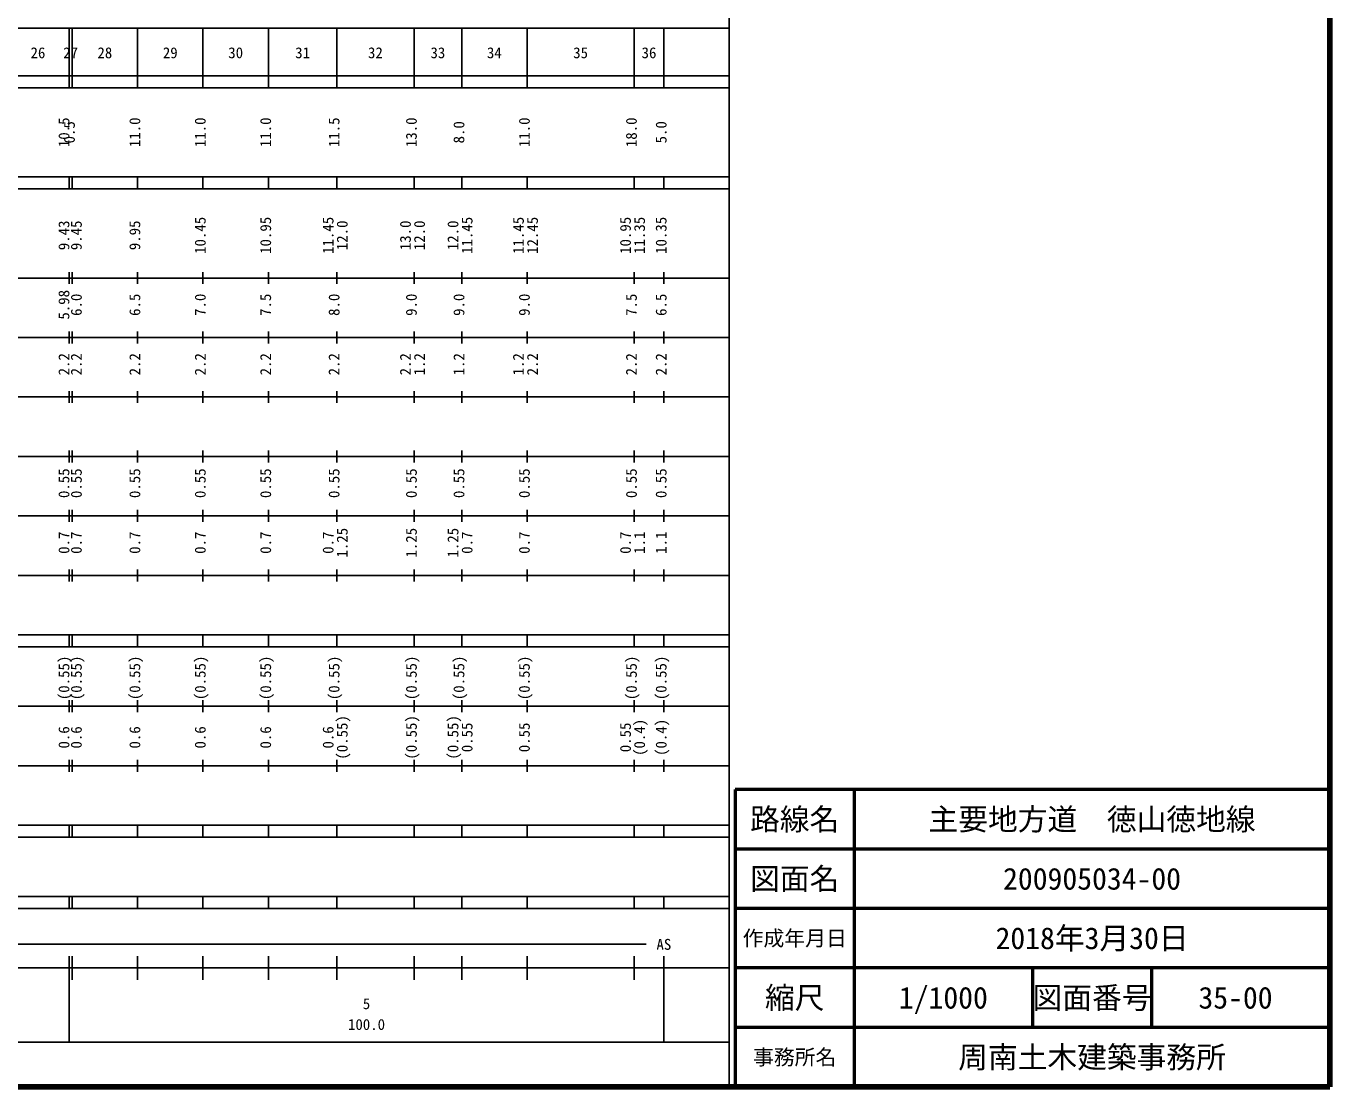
# Model space of a CAD drawing. Units: millimetres on the paper, enlarged 1000 times. Extents: x 40000 to 680000, y 20000 to 380000.
# Drawn here: x 460754 to 680000, y 20000 to 198357 of the extents above; entities that cross this region are included whole.
import ezdxf
from ezdxf.enums import TextEntityAlignment as Align

# ---------------------------------------------------------------- set-up
doc = ezdxf.new("R2010")
doc.units = ezdxf.units.MM
doc.header["$LTSCALE"] = 1000
for name, color, linetype, lineweight in [('M-TTL', 2, 'Continuous', 140), ('M-TTL-BAND', 7, 'Continuous', 25), ('M-TTL-FRAM', 2, 'Continuous', 50), ('M-TTL-LINE', 7, 'Continuous', 50)]:
    doc.layers.add(name, color=color, linetype=linetype, lineweight=lineweight)
doc.layers.add('M-TTL-TXT', color=7, linetype='Continuous')
doc.styles.add('ＭＳ ゴシック', font='')
doc.styles.get('ＭＳ ゴシック').set_extended_font_data('MS Gothic')

msp = doc.modelspace()

# ---------------------------------------------------------------- linework, layer by layer
at = {"layer": 'M-TTL'}
for p, q in [((680000, 20000), (680000, 380000)), ((40000, 20000), (680000, 20000))]:
    msp.add_line(p, q, dxfattribs=at)
at = {"layer": 'M-TTL-BAND'}
for p, q in [((579000, 20000), (579000, 370000)), ((68000, 198000), (579000, 198000)), ((468000, 188000), (468000, 198000)), ((468500, 188000), (468500, 198000)), ((479500, 188000), (479500, 198000)), ((490500, 188000), (490500, 198000)), ((501500, 188000), (501500, 198000)), ((513000, 188000), (513000, 198000)), ((526000, 188000), (526000, 198000)), ((534000, 188000), (534000, 198000)), ((545000, 188000), (545000, 198000)), ((563000, 188000), (563000, 198000)), ((568000, 188000), (568000, 198000)), ((40000, 190000), (579000, 190000)), ((40000, 188000), (579000, 188000)), ((40000, 173000), (579000, 173000)), ((468000, 171000), (468000, 173000)), ((468500, 171000), (468500, 173000)), ((479500, 171000), (479500, 173000)), ((490500, 171000), (490500, 173000)), ((501500, 171000), (501500, 173000)), ((513000, 171000), (513000, 173000)), ((526000, 171000), (526000, 173000)), ((534000, 171000), (534000, 173000)), ((545000, 171000), (545000, 173000)), ((563000, 171000), (563000, 173000)), ((568000, 171000), (568000, 173000)), ((40000, 171000), (579000, 171000)), ((40000, 156000), (579000, 156000)), ((468000, 155000), (468000, 157000)), ((468500, 155000), (468500, 157000)), ((479500, 155000), (479500, 157000)), ((490500, 155000), (490500, 157000)), ((501500, 155000), (501500, 157000)), ((513000, 155000), (513000, 157000)), ((526000, 155000), (526000, 157000)), ((534000, 155000), (534000, 157000)), ((545000, 155000), (545000, 157000)), ((563000, 155000), (563000, 157000)), ((568000, 155000), (568000, 157000)), ((468000, 145000), (468000, 147000)), ((468500, 145000), (468500, 147000)), ((479500, 145000), (479500, 147000)), ((490500, 145000), (490500, 147000)), ((501500, 145000), (501500, 147000)), ((513000, 145000), (513000, 147000)), ((526000, 145000), (526000, 147000)), ((534000, 145000), (534000, 147000)), ((545000, 145000), (545000, 147000)), ((563000, 145000), (563000, 147000)), ((568000, 145000), (568000, 147000)), ((46000, 146000), (579000, 146000)), ((52000, 136000), (579000, 136000)), ((468000, 135000), (468000, 137000)), ((468500, 135000), (468500, 137000)), ((479500, 135000), (479500, 137000)), ((490500, 135000), (490500, 137000)), ((501500, 135000), (501500, 137000)), ((513000, 135000), (513000, 137000)), ((526000, 135000), (526000, 137000)), ((534000, 135000), (534000, 137000)), ((545000, 135000), (545000, 137000)), ((563000, 135000), (563000, 137000)), ((568000, 135000), (568000, 137000)), ((46000, 126000), (579000, 126000)), ((468000, 125000), (468000, 127000)), ((468500, 125000), (468500, 127000)), ((479500, 125000), (479500, 127000)), ((490500, 125000), (490500, 127000)), ((501500, 125000), (501500, 127000)), ((513000, 125000), (513000, 127000)), ((526000, 125000), (526000, 127000)), ((534000, 125000), (534000, 127000)), ((545000, 125000), (545000, 127000)), ((563000, 125000), (563000, 127000)), ((568000, 125000), (568000, 127000)), ((468000, 115000), (468000, 117000)), ((468500, 115000), (468500, 117000)), ((479500, 115000), (479500, 117000)), ((490500, 115000), (490500, 117000)), ((501500, 115000), (501500, 117000)), ((513000, 115000), (513000, 117000)), ((526000, 115000), (526000, 117000)), ((534000, 115000), (534000, 117000)), ((545000, 115000), (545000, 117000)), ((563000, 115000), (563000, 117000)), ((568000, 115000), (568000, 117000)), ((52000, 116000), (579000, 116000)), ((46000, 106000), (579000, 106000)), ((468000, 105000), (468000, 107000)), ((468500, 105000), (468500, 107000)), ((479500, 105000), (479500, 107000)), ((490500, 105000), (490500, 107000)), ((501500, 105000), (501500, 107000)), ((513000, 105000), (513000, 107000)), ((526000, 105000), (526000, 107000)), ((534000, 105000), (534000, 107000)), ((545000, 105000), (545000, 107000)), ((563000, 105000), (563000, 107000)), ((568000, 105000), (568000, 107000)), ((40000, 96000), (579000, 96000)), ((468000, 94000), (468000, 96000)), ((468500, 94000), (468500, 96000)), ((479500, 94000), (479500, 96000)), ((490500, 94000), (490500, 96000)), ((501500, 94000), (501500, 96000)), ((513000, 94000), (513000, 96000)), ((526000, 94000), (526000, 96000)), ((534000, 94000), (534000, 96000)), ((545000, 94000), (545000, 96000)), ((563000, 94000), (563000, 96000)), ((568000, 94000), (568000, 96000)), ((40000, 94000), (579000, 94000)), ((49000, 84000), (579000, 84000)), ((468000, 83000), (468000, 85000)), ((468500, 83000), (468500, 85000)), ((479500, 83000), (479500, 85000)), ((490500, 83000), (490500, 85000)), ((501500, 83000), (501500, 85000)), ((513000, 83000), (513000, 85000)), ((526000, 83000), (526000, 85000)), ((534000, 83000), (534000, 85000)), ((545000, 83000), (545000, 85000)), ((563000, 83000), (563000, 85000)), ((568000, 83000), (568000, 85000)), ((468000, 73000), (468000, 75000)), ((468500, 73000), (468500, 75000)), ((479500, 73000), (479500, 75000)), ((490500, 73000), (490500, 75000)), ((501500, 73000), (501500, 75000)), ((513000, 73000), (513000, 75000)), ((526000, 73000), (526000, 75000)), ((534000, 73000), (534000, 75000)), ((545000, 73000), (545000, 75000)), ((563000, 73000), (563000, 75000)), ((568000, 73000), (568000, 75000)), ((40000, 74000), (579000, 74000)), ((40000, 64000), (579000, 64000)), ((468000, 62000), (468000, 64000)), ((468500, 62000), (468500, 64000)), ((479500, 62000), (479500, 64000)), ((490500, 62000), (490500, 64000)), ((501500, 62000), (501500, 64000)), ((513000, 62000), (513000, 64000)), ((526000, 62000), (526000, 64000)), ((534000, 62000), (534000, 64000)), ((545000, 62000), (545000, 64000)), ((563000, 62000), (563000, 64000)), ((568000, 62000), (568000, 64000)), ((40000, 62000), (579000, 62000)), ((40000, 52000), (579000, 52000)), ((468000, 50000), (468000, 52000)), ((468500, 50000), (468500, 52000)), ((479500, 50000), (479500, 52000)), ((490500, 50000), (490500, 52000)), ((501500, 50000), (501500, 52000)), ((513000, 50000), (513000, 52000)), ((526000, 50000), (526000, 52000)), ((534000, 50000), (534000, 52000)), ((545000, 50000), (545000, 52000)), ((563000, 50000), (563000, 52000)), ((568000, 50000), (568000, 52000)), ((40000, 50000), (579000, 50000)), ((71000, 44000), (565000, 44000)), ((468000, 27500), (468000, 42000)), ((468500, 38000), (468500, 42000)), ((479500, 38000), (479500, 42000)), ((490500, 38000), (490500, 42000)), ((501500, 38000), (501500, 42000)), ((513000, 38000), (513000, 42000)), ((526000, 38000), (526000, 42000)), ((534000, 38000), (534000, 42000)), ((545000, 38000), (545000, 42000)), ((563000, 38000), (563000, 42000)), ((568000, 27500), (568000, 42000)), ((40000, 40000), (579000, 40000)), ((68000, 27500), (579000, 27500))]:
    msp.add_line(p, q, dxfattribs=at)
at = {"layer": 'M-TTL-FRAM'}
for p, q in [((680000, 70000), (580000, 70000)), ((580000, 70000), (580000, 20000))]:
    msp.add_line(p, q, dxfattribs=at)
at = {"layer": 'M-TTL-LINE'}
for p, q in [((600000, 70000), (600000, 20000)), ((680000, 60000), (580000, 60000)), ((680000, 50000), (580000, 50000)), ((680000, 40000), (580000, 40000)), ((630000, 40000), (630000, 30000)), ((650000, 40000), (650000, 30000)), ((680000, 30000), (580000, 30000))]:
    msp.add_line(p, q, dxfattribs=at)

# ---------------------------------------------------------------- texts
at = {"layer": 'M-TTL-BAND', "style": 'ＭＳ ゴシック'}
for s, p in [('26', (462750, 192405)), ('27', (468250, 192405)), ('28', (474000, 192405)), ('29', (485000, 192405)), ('30', (496000, 192405)), ('31', (507250, 192405)), ('32', (519500, 192405)), ('33', (530000, 192405)), ('34', (539500, 192405)), ('35', (554000, 192405)), ('36', (565500, 192405)), ('AS', (568000, 42500)), ('5', (518000, 32523)), ('100.0', (518000, 29033))]:
    msp.add_text(s, height=1833, dxfattribs=at).set_placement(p, align=Align.BOTTOM_CENTER)
for s, p in [('10.5', (468580, 180500)), ('0.5', (469500, 180500)), ('11.0', (480500, 180500)), ('11.0', (491500, 180500)), ('11.0', (502500, 180500)), ('11.5', (514000, 180500)), ('13.0', (527000, 180500)), ('8.0', (535000, 180500)), ('11.0', (546000, 180500)), ('18.0', (564000, 180500)), ('5.0', (569000, 180500)), ('9.43', (468580, 163174)), ('9.45', (470663, 163174)), ('9.95', (480500, 163174)), ('10.45', (491500, 163174)), ('10.95', (502500, 163174)), ('11.45', (513000, 163174)), ('12.0', (515370, 163174)), ('13.0', (526000, 163174)), ('12.0', (528370, 163174)), ('12.0', (534000, 163174)), ('11.45', (536370, 163174)), ('11.45', (545000, 163174)), ('12.45', (547370, 163174)), ('10.95', (563000, 163174)), ('11.35', (565370, 163174)), ('10.35', (569000, 163174)), ('5.98', (468580, 151500)), ('6.0', (470663, 151500)), ('6.5', (480500, 151500)), ('7.0', (491500, 151500)), ('7.5', (502500, 151500)), ('8.0', (514000, 151500)), ('9.0', (527000, 151500)), ('9.0', (535000, 151500)), ('9.0', (546000, 151500)), ('7.5', (564000, 151500)), ('6.5', (569000, 151500)), ('2.2', (468580, 141500)), ('2.2', (470663, 141500)), ('2.2', (480500, 141500)), ('2.2', (491500, 141500)), ('2.2', (502500, 141500)), ('2.2', (514000, 141500)), ('2.2', (526000, 141500)), ('1.2', (528370, 141500)), ('1.2', (535000, 141500)), ('1.2', (545000, 141500)), ('2.2', (547370, 141500)), ('2.2', (564000, 141500)), ('2.2', (569000, 141500)), ('0.55', (468580, 121500)), ('0.55', (470663, 121500)), ('0.55', (480500, 121500)), ('0.55', (491500, 121500)), ('0.55', (502500, 121500)), ('0.55', (514000, 121500)), ('0.55', (527000, 121500)), ('0.55', (535000, 121500)), ('0.55', (546000, 121500)), ('0.55', (564000, 121500)), ('0.55', (569000, 121500)), ('0.7', (468580, 111500)), ('0.7', (470663, 111500)), ('0.7', (480500, 111500)), ('0.7', (491500, 111500)), ('0.7', (502500, 111500)), ('0.7', (513000, 111500)), ('1.25', (515370, 111500)), ('1.25', (527000, 111500)), ('1.25', (534000, 111500)), ('0.7', (536370, 111500)), ('0.7', (546000, 111500)), ('0.7', (563000, 111500)), ('1.1', (565370, 111500)), ('1.1', (569000, 111500)), ('(0.55)', (468580, 88764)), ('(0.55)', (470663, 88764)), ('(0.55)', (480500, 88764)), ('(0.55)', (491500, 88764)), ('(0.55)', (502500, 88764)), ('(0.55)', (514000, 88764)), ('(0.55)', (527000, 88764)), ('(0.55)', (535000, 88764)), ('(0.55)', (546000, 88764)), ('(0.55)', (564000, 88764)), ('(0.55)', (569000, 88764)), ('(0.55)', (515370, 78764)), ('(0.55)', (527000, 78764)), ('(0.55)', (534000, 78764)), ('(0.4)', (565370, 78764)), ('(0.4)', (569000, 78764)), ('0.6', (468580, 78764)), ('0.6', (470663, 78764)), ('0.6', (480500, 78764)), ('0.6', (491500, 78764)), ('0.6', (502500, 78764)), ('0.6', (513000, 78764)), ('0.55', (536370, 78764)), ('0.55', (546000, 78764)), ('0.55', (563000, 78764))]:
    msp.add_text(s, height=1833, rotation=90, dxfattribs=at).set_placement(p, align=Align.BOTTOM_CENTER)
at = {"layer": 'M-TTL-TXT', "style": 'ＭＳ ゴシック'}
for s, height, p in [('路線名', 3666, (590000, 65000)), ('路線名', 3666, (590000, 65000)), ('主要地方道\u3000徳山徳地線', 3666, (640000, 65000)), ('図面名', 3666, (590000, 55000)), ('図面名', 3666, (590000, 55000)), ('200905034-00', 3666, (640000, 55000)), ('作成年月日', 2566, (590000, 45000)), ('作成年月日', 2566, (590000, 45000)), ('2018年3月30日', 3666, (640000, 45000)), ('縮尺', 3666, (590000, 35000)), ('縮尺', 3666, (590000, 35000)), ('図面番号', 3666, (640000, 35000)), ('図面番号', 3666, (640000, 35000)), ('1/1000', 3666, (615000, 35000)), ('35-00', 3666, (664125, 35000)), ('事務所名', 2566, (590000, 25000)), ('事務所名', 2566, (590000, 25000)), ('周南土木建築事務所', 3666, (640000, 25000))]:
    msp.add_text(s, height=height, dxfattribs=at).set_placement(p, align=Align.MIDDLE_CENTER)

doc.saveas('drawing.dxf')
